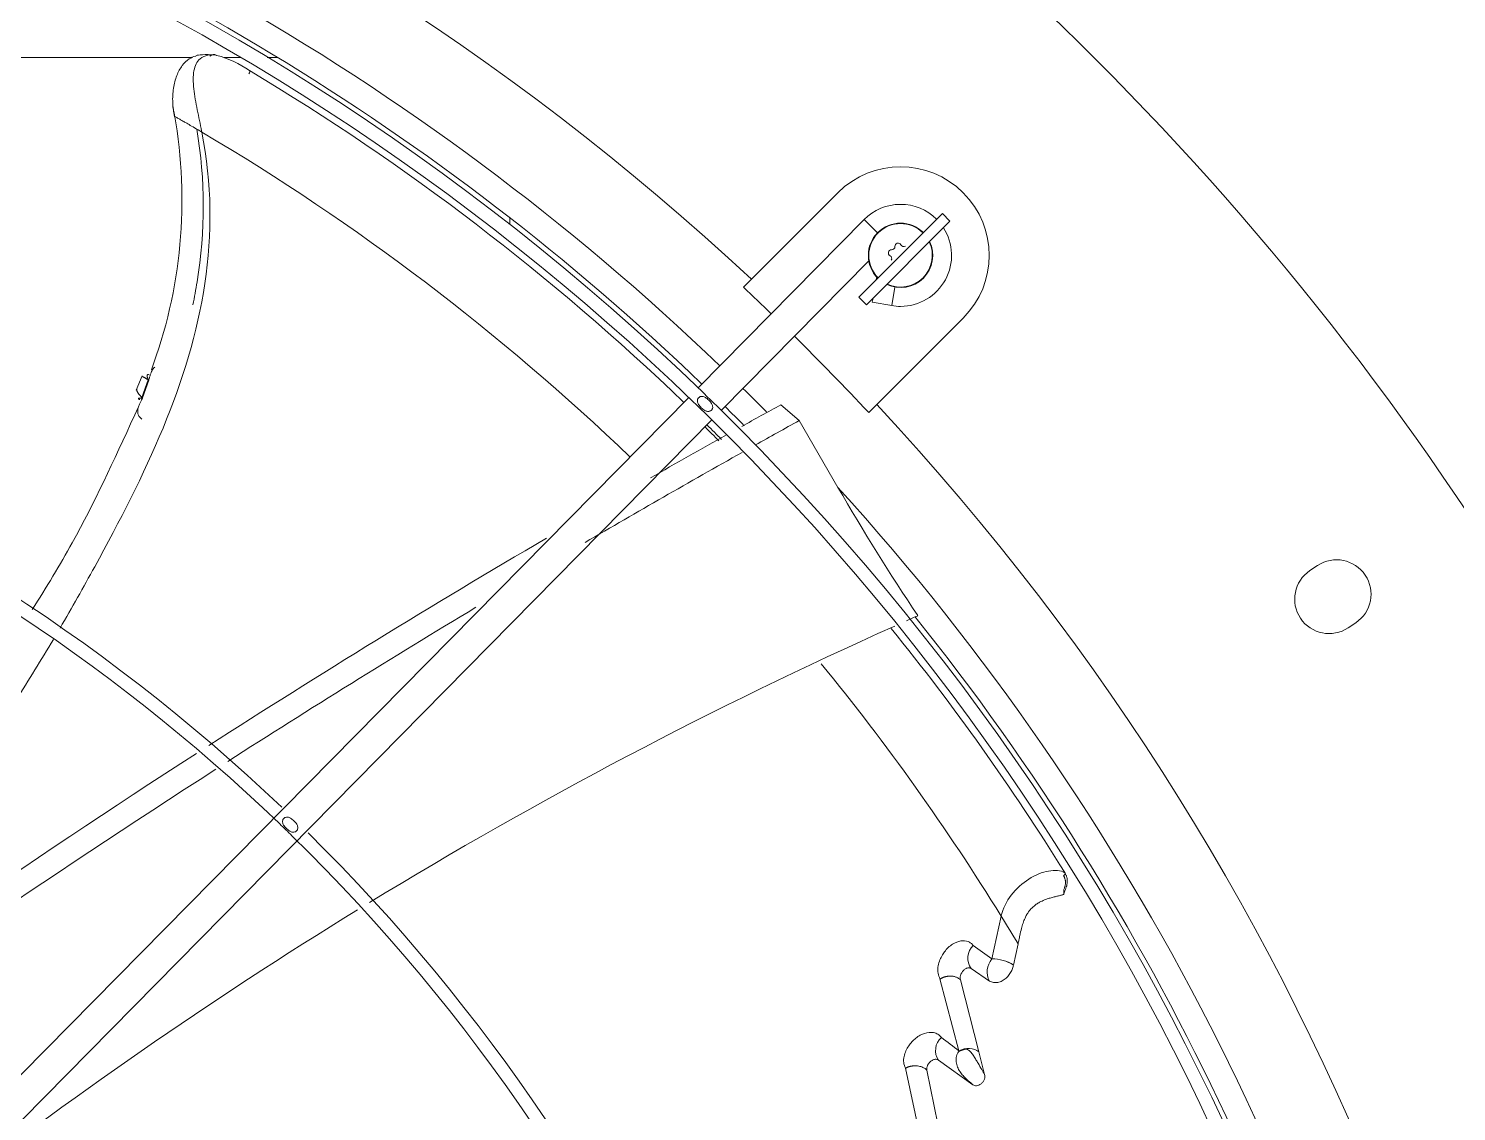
# Model space of a CAD drawing. Header units: millimetres. Extents: x 113490 to 142599, y -20467 to 115.
# Drawn here: x 125532.5 to 125798.3, y -10094.8 to -9893.2 of the extents above; entities that cross this region are included whole.
import ezdxf

# ---------------------------------------------------------------- set-up
doc = ezdxf.new("R2010")
doc.units = ezdxf.units.MM
doc.layers.add('DV3_0', color=7, linetype='Continuous')

msp = doc.modelspace()

# ---------------------------------------------------------------- linework, layer by layer
at = {"layer": 'DV3_0', "color": 7, "linetype": 'Continuous', "lineweight": 15}
for p, q in [((125460.62, -9898.59), (125563, -9898.59)), ((125568.81, -9898.59), (125572, -9898.59)), ((125576.87, -9898.59), (125578.8, -9898.59)), ((125683.12, -9923.77), (125667.01, -9939.88)), ((125687.01, -9943.22), (125702.57, -9927.66)), ((125703.98, -9929.07), (125702.57, -9927.66)), ((125622.05, -9928.44), (125622.05, -9929.71)), ((125688.03, -9928.77), (125657.11, -9960.12)), ((125703.98, -9929.07), (125688.43, -9944.63)), ((125661.41, -9964.3), (125688.88, -9936.45)), ((125667.01, -9939.88), (125665.52, -9941.37)), ((125690.35, -9939.47), (125690.27, -9939.96)), ((125687.01, -9943.22), (125688.43, -9944.63)), ((125689.66, -9943.4), (125689.53, -9944.16)), ((125689.53, -9944.16), (125693.14, -9944.79)), ((125690.35, -9963.22), (125706.46, -9947.1)), ((125555.72, -9955.61), (125555.33, -9956.77)), ((125553.61, -9957.85), (125552.51, -9960.51)), ((125553.66, -9961.97), (125554.84, -9958.65)), ((125554.84, -9958.65), (125554.72, -9958.59)), ((125655.36, -9961.9), (125502.62, -10116.79)), ((125552.89, -9963.75), (125552.21, -9965.14)), ((125675.92, -9966.2), (125672.52, -9963.24)), ((125688.86, -9964.71), (125690.35, -9963.22)), ((125506.94, -10120.95), (125659.66, -9966.08)), ((125683.14, -9978.64), (125675.92, -9966.2)), ((125772.42, -9993.19), (125771, -9994.13)), ((125778.11, -10004.78), (125779.53, -10003.83)), ((125725.14, -10054.41), (125725.13, -10054.42)), ((125713.53, -10058.47), (125711.79, -10066.41)), ((125716.66, -10063.62), (125715.81, -10067.56)), ((125711.34, -10070.56), (125707.94, -10068.2)), ((125702.13, -10070.15), (125705.65, -10083.53)), ((125705.92, -10070.31), (125709.33, -10083.74)), ((125705.65, -10083.53), (125705.56, -10083.73)), ((125709.33, -10083.74), (125710.44, -10087.93)), ((125695.68, -10086.76), (125698.32, -10098.95)), ((125699.69, -10087.13), (125702.98, -10103.37)), ((125708.26, -10089.84), (125701.86, -10085.25))]:
    msp.add_line(p, q, dxfattribs=at)
at = {"layer": 'DV3_0', "color": 7, "linetype": 'Continuous', "lineweight": 20}
for p, q in [((125690.52, -9931.22), (125688.03, -9928.77)), ((125693.75, -9941.35), (125693.14, -9944.79)), ((125553.53, -9961.91), (125554.72, -9958.59))]:
    msp.add_line(p, q, dxfattribs=at)
at = {"layer": 'DV3_0', "color": 7, "linetype": 'Continuous', "lineweight": 15}
for centre, radius, start, end in [((125341.24, -10288.99), 551.5, 15.4775, 74.5225), ((125341.24, -10288.99), 477.5, 46.9802, 133.0198), ((125341.24, -10288.99), 456, 45.9967, 135.345), ((125341.24, -10288.99), 453.5, 45.9921, 90), ((125341.24, -10288.99), 457, 46.1533, 71.5308), ((125566.63, -9901.9), 3.79, 77.061, 126.3859), ((125566.93, -9899.05), 1.01, 56.9571, 135.7951), ((125567.52, -9897.99), 0.229, 257.3221, 265.2989), ((125562.39, -9917.18), 19.65, 55.265, 74.9071), ((125340.95, -10289.29), 452.62, 46.1596, 59.0713), ((125471.13, -9925.17), 89.89, 340.2075, 11.1643), ((125480.18, -9926.37), 84.81, 350.506, 9.7892), ((125436.86, -9937.49), 130.27, 11.0605, 11.1618), ((125694.79, -9935.44), 16.5, 315, 135), ((125694.79, -9935.44), 9.5, 45, 135.4011), ((125694.79, -9935.44), 6, 45, 225), ((125694.79, -9935.44), 5.91, 45, 225), ((125694.79, -9935.44), 9.5, 270, 32.8243), ((125694.79, -9935.44), 6, 244.4712, 25.5288), ((125694.79, -9935.44), 5.91, 244.7712, 25.2288), ((125694.34, -9933.77), 0.6, 28.8618, 181.1382), ((125695.39, -9933.19), 0.6, 208.8788, 301.1212), ((125693.12, -9934.99), 0.6, 88.8617, 241.1383), ((125692.54, -9936.04), 0.6, 328.8788, 61.1212), ((125693.14, -9933.79), 0.6, 268.8788, 1.1212), ((125466.08, -9924.56), 99.02, 348.2937, 350.8181), ((125341.24, -10288.99), 475.39, 46.1242, 46.989), ((125341.24, -10288.99), 346, 46.4603, 135.3186), ((125341.24, -10288.99), 343.5, 46.1768, 90), ((125694.79, -9935.44), 9.5, 260, 270), ((125341.24, -10288.99), 475.39, 43.011, 45.4011), ((125557.69, -9952.24), 10.53, 246.7388, 247.5077), ((125341.24, -10288.99), 453.5, 45.5613, 45.9921), ((125341.24, -10288.99), 456, 45.5718, 45.9967), ((125341.24, -10288.99), 453.5, 315.9918, 45.5613), ((125341.24, -10288.99), 456, 45.5635, 45.5718), ((125341.24, -10288.99), 456, 316.0129, 45.5635), ((125341.24, -10288.99), 457, 44.7675, 45.4011), ((126560.82, -11575.64), 1840.9, 118.85102, 119.11114), ((125341.24, -10288.99), 477.5, 316.9802, 43.0198), ((125341.41, -10289.07), 451.61, 44.9578, 45.422), ((125340.95, -10289.29), 452.62, 44.9163, 45.3982), ((126606.63, -11647.12), 1921.39, 118.97291, 119.25077), ((126560.82, -11575.64), 1840.9, 119.21123, 119.71692), ((126606.63, -11647.12), 1921.39, 119.33543, 120.34114), ((126036.13, -9775.16), 407.44, 209.9611, 213.9179), ((126560.82, -11575.64), 1840.9, 120.41446, 122.71107), ((125774.56, -9999.45), 6.4, 123.75, 303.75), ((125775.97, -9998.51), 6.4, 303.75, 123.75), ((126606.63, -11647.12), 1921.39, 121.04565, 122.66649), ((126050.25, -10800.46), 872.22, 113.81734, 113.97137), ((125341.24, -10288.99), 457, 12.0648, 38.7918), ((126050.25, -10800.46), 872.22, 114.12782, 121.39321), ((125340.95, -10289.29), 452.62, 31.8629, 38.9292), ((126560.82, -11575.64), 1840.9, 122.79433, 126.30553), ((126606.63, -11647.12), 1921.39, 122.74609, 126.08801), ((125341.24, -10288.99), 343.5, 46.146, 46.1768), ((125341.24, -10288.99), 343.5, 45.622, 46.146), ((125341.24, -10288.99), 343.5, 315.6512, 45.622), ((125341.24, -10288.99), 346, 316.5062, 45.3204), ((126050.25, -10800.46), 872.22, 121.56134, 127.88902), ((125435.66, -10231.12), 327.14, 30.7976, 31.8538), ((125710.69, -10066.25), 3.37, 135.5263, 215.3895), ((125603.75, -10213.08), 182.17, 53.6224, 54.9817), ((125714.72, -10068.83), 3.8, 140.4176, 207.0601), ((125711.88, -10073.73), 7.32, 57.4467, 90.6656), ((125711.95, -10073.46), 7.05, 56.8109, 91.3014), ((125704.46, -10083.45), 3.16, 130.9121, 214.6491), ((125602.31, -10216.54), 168.44, 52.1547, 53.5467), ((125707.86, -10085.22), 2.74, 147.2142, 153.9637), ((125707.49, -10086.99), 3.78, 95.905, 120.715), ((125706.36, -10085.04), 1.96, 57.2613, 67.8559)]:
    msp.add_arc(centre, radius, start, end, dxfattribs=at)
at = {"layer": 'DV3_0', "color": 7, "linetype": 'Continuous', "lineweight": 20}
for centre, radius, start, end in [((125341.24, -10288.99), 461.75, 46.1456, 74.9574), ((125343.26, -10287.1), 435.17, 46.1979, 59.4106), ((125341.24, -10288.99), 461.75, 44.6314, 45.4011), ((125341.24, -10288.99), 461.75, 11.9044, 42.2304), ((125343.26, -10287.1), 435.17, 31.6947, 39.3007)]:
    msp.add_arc(centre, radius, start, end, dxfattribs=at)
at = {"layer": 'DV3_0', "color": 7, "linetype": 'Continuous', "lineweight": 15}
for points, knots in [([(125563.58, -9898.33), (125563.12, -9898.49), (125562.22, -9898.84), (125560.98, -9900.07), (125559.98, -9901.93), (125559.35, -9904.28), (125559.21, -9906.98), (125559.46, -9908.65), (125559.62, -9909.62)], [0, 0, 0, 0, 0.123231, 0.287955, 0.462255, 0.642912, 0.824473, 1, 1, 1, 1]), ([(125564.38, -9898.85), (125563.78, -9899.36), (125563.42, -9900.13), (125563.07, -9902.04), (125563.09, -9903.19), (125563.36, -9905.68), (125563.6, -9907.02), (125564.13, -9909.69), (125564.42, -9911.03), (125564.67, -9912.27)], [0, 0, 0, 0, 0.25, 0.25, 0.5, 0.5, 0.75, 0.75, 1, 1, 1, 1]), ([(125559.6, -9909.54), (125559.61, -9909.54), (125559.69, -9909.58), (125559.92, -9909.72), (125560.36, -9909.97), (125560.84, -9910.24), (125561.49, -9910.61), (125562.29, -9911.08), (125563.32, -9911.68), (125564.21, -9912.2), (125564.71, -9912.5)], [0.4374994, 0.4374994, 0.4374994, 0.4374994, 0.4998211, 0.6248763, 0.6874038, 0.7499314, 0.812459, 0.8749866, 0.9375141, 0.9999951, 0.9999951, 0.9999951, 0.9999951]), ([(125538.32, -10004.81), (125540.52, -10001.04), (125542.66, -9997.24), (125549.4, -9984.96), (125553.86, -9976.36), (125561.11, -9958.8), (125563.9, -9949.83), (125566.64, -9931.5), (125566.62, -9922.13), (125564.71, -9912.5)], [0.5681808, 0.5681808, 0.5681808, 0.5681808, 0.625, 0.625, 0.75, 0.75, 0.875, 0.875, 1, 1, 1, 1]), ([(125690.56, -9939.66), (125690.55, -9939.68), (125690.5, -9939.73), (125690.4, -9939.83), (125690.31, -9939.92), (125690.27, -9939.96)], [0.93699996, 0.93699996, 0.93699996, 0.93699996, 0.94570082, 0.97250001, 1, 1, 1, 1]), ([(125554.84, -9958.65), (125554.86, -9958.58), (125554.92, -9958.41), (125555.02, -9958.04), (125555.15, -9957.58), (125555.39, -9956.97), (125555.65, -9956.53), (125555.89, -9956.32), (125555.94, -9956.28)], [0, 0, 0, 0, 0.0429002, 0.1091943, 0.2347989, 0.3498566, 0.5249439, 0.5623532, 0.5623532, 0.5623532, 0.5623532]), ([(125554.72, -9958.59), (125554.67, -9958.56), (125554.57, -9958.5), (125554.44, -9958.43), (125554.31, -9958.35), (125554.2, -9958.29), (125554.09, -9958.23), (125553.99, -9958.18), (125553.91, -9958.13), (125553.83, -9958.09), (125553.76, -9958.06), (125553.7, -9958.04), (125553.65, -9958.02), (125553.62, -9958), (125553.59, -9957.99), (125553.57, -9957.99), (125553.56, -9958), (125553.56, -9958), (125553.56, -9958)], [0, 0, 0, 0, 0.0311137, 0.0619047, 0.0923728, 0.1225191, 0.1523454, 0.1818546, 0.2110506, 0.2399387, 0.268525, 0.2968177, 0.3248276, 0.3525658, 0.3800436, 0.4072714, 0.4342595, 0.4395457, 0.4395457, 0.4395457, 0.4395457]), ([(125554.72, -9958.59), (125554.72, -9958.57), (125554.72, -9958.53), (125554.7, -9958.48), (125554.68, -9958.41), (125554.65, -9958.33), (125554.6, -9958.23), (125554.54, -9958.07), (125554.5, -9957.91), (125554.51, -9957.72), (125554.63, -9957.58), (125554.82, -9957.66), (125554.91, -9957.7)], [0, 0, 0, 0, 0.012084, 0.035764, 0.071851, 0.12021, 0.179925, 0.272988, 0.439319, 0.559714, 0.789237, 1, 1, 1, 1]), ([(125553.53, -9961.91), (125553.49, -9961.86), (125553.4, -9961.76), (125553.28, -9961.61), (125553.16, -9961.47), (125553.05, -9961.33), (125552.95, -9961.19), (125552.86, -9961.06), (125552.78, -9960.94), (125552.71, -9960.82), (125552.66, -9960.71), (125552.62, -9960.6), (125552.59, -9960.51), (125552.58, -9960.42), (125552.58, -9960.34), (125552.61, -9960.27), (125552.63, -9960.23), (125552.65, -9960.22)], [0, 0, 0, 0, 0.0311661, 0.0627807, 0.0948218, 0.1272711, 0.1601151, 0.1933452, 0.2269583, 0.2609572, 0.2953511, 0.3301562, 0.3653956, 0.4011001, 0.4373078, 0.4740646, 0.5114239, 0.5114239, 0.5114239, 0.5114239]), ([(125553.56, -9965.92), (125553.51, -9965.89), (125553.43, -9965.83), (125553.32, -9965.73), (125553.23, -9965.64), (125553.14, -9965.55), (125553.07, -9965.45), (125552.96, -9965.3), (125552.85, -9965.07), (125552.77, -9964.72), (125552.78, -9964.29), (125552.88, -9963.75), (125553.05, -9963.28), (125553.22, -9962.91), (125553.35, -9962.65), (125553.46, -9962.44), (125553.53, -9962.28), (125553.57, -9962.2), (125553.6, -9962.12), (125553.64, -9962.04), (125553.66, -9961.99), (125553.66, -9961.97)], [0, 0, 0, 0, 0.034241, 0.066465, 0.096696, 0.125001, 0.151472, 0.176226, 0.25207, 0.325623, 0.425466, 0.55097, 0.706068, 0.768852, 0.834053, 0.905379, 0.925458, 0.944909, 0.964128, 0.982722, 1, 1, 1, 1]), ([(125553.19, -9962.27), (125553.13, -9962.26), (125553.02, -9962.23), (125552.89, -9962.15), (125552.88, -9962.08), (125552.99, -9962.04), (125553.14, -9962.03), (125553.31, -9962.03), (125553.43, -9962.02), (125553.51, -9961.98), (125553.53, -9961.93), (125553.53, -9961.91)], [0, 0, 0, 0, 0.128959, 0.223426, 0.47224, 0.607766, 0.749503, 0.893225, 0.958473, 0.988067, 1, 1, 1, 1]), ([(125659.58, -9964.25), (125659.53, -9964.29), (125659.44, -9964.37), (125659.21, -9964.49), (125658.81, -9964.52), (125658.38, -9964.34), (125657.99, -9964.08), (125657.68, -9963.8), (125657.4, -9963.5), (125657.13, -9963.12), (125656.94, -9962.7), (125656.97, -9962.31), (125657.08, -9962.07), (125657.16, -9961.98), (125657.2, -9961.94)], [0, 0, 0, 0, 0.040419, 0.081737, 0.180004, 0.318741, 0.407079, 0.502384, 0.597672, 0.685216, 0.821732, 0.918627, 0.959704, 1, 1, 1, 1]), ([(125657.2, -9961.94), (125657.25, -9961.9), (125657.34, -9961.82), (125657.58, -9961.7), (125657.98, -9961.66), (125658.41, -9961.84), (125658.79, -9962.11), (125659.1, -9962.38), (125659.38, -9962.68), (125659.66, -9963.06), (125659.84, -9963.48), (125659.81, -9963.87), (125659.7, -9964.11), (125659.62, -9964.2), (125659.58, -9964.25)], [0, 0, 0, 0, 0.040441, 0.08184, 0.180502, 0.319168, 0.407275, 0.502441, 0.597059, 0.684342, 0.821198, 0.918588, 0.959713, 1, 1, 1, 1]), ([(125552.21, -9965.14), (125548.18, -9973.97), (125542.85, -9985.5), (125535.78, -9997.25), (125533.15, -10001.38)], [0, 0, 0, 0, 0.1495548, 0.2319685, 0.2319685, 0.2319685, 0.2319685]), ([(125468.82, -10091.1), (125470.38, -10089.46), (125471.94, -10087.82), (125480.48, -10078.86), (125487.42, -10071.62), (125500.86, -10056.94), (125507.35, -10049.53), (125519.41, -10034.22), (125524.95, -10026.32), (125532.51, -10014.5), (125534.82, -10010.73), (125537.07, -10006.93)], [0.0971663, 0.0971663, 0.0971663, 0.0971663, 0.125, 0.125, 0.25, 0.25, 0.375, 0.375, 0.5, 0.5, 0.557529, 0.557529, 0.557529, 0.557529]), ([(125582.34, -10042.57), (125582.3, -10042.61), (125582.21, -10042.7), (125581.97, -10042.81), (125581.57, -10042.85), (125581.14, -10042.67), (125580.75, -10042.4), (125580.44, -10042.13), (125580.16, -10041.83), (125579.89, -10041.45), (125579.7, -10041.03), (125579.73, -10040.64), (125579.84, -10040.4), (125579.92, -10040.31), (125579.96, -10040.27)], [0, 0, 0, 0, 0.040443, 0.081793, 0.180216, 0.319289, 0.407802, 0.503208, 0.598506, 0.68594, 0.822069, 0.918689, 0.959722, 1, 1, 1, 1]), ([(125579.96, -10040.27), (125580.01, -10040.23), (125580.1, -10040.14), (125580.34, -10040.03), (125580.74, -10039.99), (125581.17, -10040.17), (125581.56, -10040.43), (125581.87, -10040.71), (125582.15, -10041.01), (125582.42, -10041.38), (125582.6, -10041.81), (125582.57, -10042.2), (125582.46, -10042.44), (125582.38, -10042.53), (125582.34, -10042.57)], [0, 0, 0, 0, 0.040471, 0.081926, 0.180876, 0.319892, 0.408079, 0.503208, 0.597701, 0.68481, 0.821378, 0.918632, 0.959731, 1, 1, 1, 1]), ([(125713.53, -10058.47), (125713.82, -10057.05), (125714.5, -10055.71), (125716.32, -10053.35), (125717.46, -10052.33), (125719.88, -10050.79), (125721.16, -10050.26), (125723.52, -10049.84), (125724.59, -10049.94), (125725.37, -10050.36)], [0, 0, 0, 0, 0.25, 0.25, 0.5, 0.5, 0.75, 0.75, 1, 1, 1, 1]), ([(125725.37, -10050.36), (125725.44, -10050.42), (125725.45, -10050.51), (125725.36, -10050.72), (125725.26, -10050.84), (125725.13, -10050.92)], [0, 0, 0, 0, 0.5, 0.5, 1, 1, 1, 1]), ([(125725.37, -10050.36), (125725.4, -10050.43), (125725.48, -10050.56), (125725.57, -10050.76), (125725.66, -10050.96), (125725.73, -10051.18), (125725.78, -10051.39), (125725.81, -10051.61), (125725.82, -10051.83), (125725.82, -10052.14), (125725.78, -10052.54), (125725.65, -10053.02), (125725.49, -10053.49), (125725.31, -10053.95), (125725.19, -10054.26), (125725.13, -10054.42)], [0, 0, 0, 0, 0.053441, 0.106823, 0.159977, 0.212862, 0.265557, 0.318103, 0.370297, 0.421864, 0.536324, 0.651095, 0.76641, 0.882048, 1, 1, 1, 1]), ([(125725.13, -10050.92), (125725.16, -10050.97), (125725.22, -10051.07), (125725.29, -10051.22), (125725.35, -10051.38), (125725.4, -10051.53), (125725.45, -10051.68), (125725.48, -10051.87), (125725.51, -10052.13), (125725.49, -10052.51), (125725.38, -10052.98), (125725.25, -10053.33), (125725.18, -10053.52)], [0, 0, 0, 0, 0.065844, 0.129396, 0.190719, 0.249962, 0.307355, 0.36321, 0.475873, 0.588457, 0.784846, 1, 1, 1, 1]), ([(125716.66, -10063.62), (125716.72, -10063.38), (125716.82, -10062.86), (125717.03, -10061.89), (125717.27, -10060.85), (125717.59, -10059.76), (125717.91, -10058.89), (125718.27, -10058.17), (125718.6, -10057.65), (125719, -10057.15), (125719.48, -10056.68), (125720.07, -10056.22), (125720.78, -10055.79), (125721.53, -10055.45), (125722.19, -10055.22), (125722.65, -10055.07), (125723.02, -10054.97), (125723.38, -10054.88), (125723.72, -10054.8), (125724.04, -10054.72), (125724.35, -10054.64), (125724.64, -10054.57), (125724.9, -10054.49), (125725.05, -10054.44), (125725.13, -10054.42)], [0, 0, 0, 0, 0.040231, 0.086345, 0.160439, 0.21481, 0.272378, 0.313799, 0.35158, 0.380362, 0.430328, 0.47797, 0.529874, 0.605985, 0.666019, 0.700163, 0.735058, 0.770693, 0.807058, 0.844149, 0.881968, 0.92053, 0.959861, 1, 1, 1, 1]), ([(125725.14, -10054.41), (125725.15, -10054.4), (125725.16, -10054.39), (125725.17, -10054.37), (125725.17, -10054.34), (125725.18, -10054.3), (125725.19, -10054.25), (125725.2, -10054.17), (125725.2, -10054.07), (125725.2, -10053.92), (125725.2, -10053.73), (125725.19, -10053.59), (125725.18, -10053.52)], [0, 0, 0, 0, 0.045104, 0.093894, 0.147075, 0.205242, 0.268921, 0.338596, 0.464685, 0.615485, 0.788015, 1, 1, 1, 1]), ([(125708.28, -10063.89), (125708.22, -10063.81), (125708.1, -10063.66), (125707.8, -10063.41), (125707.17, -10063.04), (125705.96, -10062.95), (125704.36, -10063.6), (125703.17, -10064.75), (125702.41, -10065.91), (125701.97, -10066.87), (125701.71, -10067.97), (125701.69, -10069.15), (125701.98, -10069.81), (125702.13, -10070.15)], [0, 0, 0, 0, 0.027264, 0.054523, 0.113506, 0.240954, 0.387043, 0.554418, 0.629062, 0.712518, 0.803043, 0.898853, 1, 1, 1, 1]), ([(125707.94, -10068.2), (125707.91, -10068.19), (125707.86, -10068.16), (125707.78, -10068.12), (125707.7, -10068.09), (125707.57, -10068.07), (125707.41, -10068.06), (125707.2, -10068.1), (125706.98, -10068.19), (125706.67, -10068.37), (125706.39, -10068.64), (125706.16, -10068.98), (125706.04, -10069.23), (125705.95, -10069.47), (125705.9, -10069.7), (125705.88, -10069.91), (125705.88, -10070.12), (125705.91, -10070.24), (125705.92, -10070.31)], [0, 0, 0, 0, 0.029362, 0.058549, 0.087832, 0.117479, 0.179817, 0.243639, 0.313764, 0.385745, 0.542709, 0.6233, 0.703555, 0.766315, 0.828517, 0.887168, 0.943896, 1, 1, 1, 1]), ([(125715.81, -10067.56), (125715.79, -10067.65), (125715.71, -10067.98), (125715.39, -10068.87), (125714.68, -10069.85), (125713.72, -10070.53), (125712.91, -10070.82), (125712.08, -10070.86), (125711.59, -10070.66), (125711.34, -10070.56)], [0, 0, 0, 0, 0.040227, 0.156523, 0.425511, 0.56901, 0.708916, 0.851779, 1, 1, 1, 1]), ([(125702.13, -10070.15), (125702.18, -10070.12), (125702.26, -10070.08), (125702.39, -10070.01), (125702.52, -10069.95), (125702.66, -10069.89), (125702.79, -10069.84), (125702.92, -10069.8), (125703.05, -10069.76), (125703.18, -10069.72), (125703.31, -10069.69), (125703.43, -10069.67), (125703.55, -10069.65), (125703.67, -10069.63), (125703.79, -10069.62), (125703.9, -10069.61), (125704.02, -10069.61), (125704.12, -10069.61), (125704.23, -10069.61), (125704.33, -10069.62), (125704.49, -10069.64), (125704.71, -10069.67), (125704.98, -10069.74), (125705.23, -10069.84), (125705.48, -10069.96), (125705.72, -10070.11), (125705.85, -10070.24), (125705.92, -10070.31)], [0, 0, 0, 0, 0.033962, 0.067022, 0.09926, 0.130745, 0.161535, 0.191676, 0.221209, 0.250165, 0.278572, 0.30645, 0.333819, 0.360694, 0.387087, 0.413011, 0.438473, 0.463484, 0.488049, 0.512176, 0.535866, 0.604535, 0.676059, 0.750915, 0.829536, 0.912374, 1, 1, 1, 1]), ([(125702.39, -10081.06), (125702.29, -10080.94), (125702.1, -10080.7), (125701.74, -10080.44), (125701.35, -10080.25), (125700.94, -10080.13), (125700.52, -10080.09), (125699.69, -10080.11), (125698.38, -10080.54), (125697.11, -10081.56), (125696.27, -10082.61), (125695.74, -10083.53), (125695.4, -10084.59), (125695.3, -10085.74), (125695.55, -10086.42), (125695.68, -10086.76)], [0, 0, 0, 0, 0.044448, 0.08732, 0.128788, 0.169031, 0.208035, 0.245711, 0.394808, 0.553958, 0.628764, 0.712553, 0.803274, 0.899084, 1, 1, 1, 1]), ([(125701.86, -10085.25), (125701.84, -10085.23), (125701.79, -10085.2), (125701.7, -10085.16), (125701.62, -10085.13), (125701.49, -10085.1), (125701.32, -10085.08), (125701.1, -10085.11), (125700.87, -10085.18), (125700.56, -10085.34), (125700.27, -10085.58), (125700.02, -10085.87), (125699.88, -10086.1), (125699.78, -10086.32), (125699.71, -10086.52), (125699.67, -10086.73), (125699.66, -10086.94), (125699.68, -10087.07), (125699.69, -10087.13)], [0, 0, 0, 0, 0.030086, 0.060141, 0.090432, 0.121217, 0.185591, 0.251321, 0.32233, 0.394829, 0.548781, 0.625513, 0.701915, 0.762387, 0.822068, 0.88272, 0.941531, 1, 1, 1, 1]), ([(125705.4, -10084.01), (125705.23, -10084.35), (125705.15, -10084.71), (125705.11, -10085.41), (125705.15, -10085.76), (125705.32, -10086.41), (125705.45, -10086.71), (125705.76, -10087.28), (125705.94, -10087.54), (125706.33, -10088.03), (125706.53, -10088.26), (125706.93, -10088.67), (125707.13, -10088.86), (125707.7, -10089.37), (125708.04, -10089.65), (125708.26, -10089.84)], [0, 0, 0, 0, 0.125, 0.125, 0.25, 0.25, 0.375, 0.375, 0.5, 0.5, 0.625, 0.625, 0.75, 0.75, 1, 1, 1, 1]), ([(125705.65, -10083.53), (125706.23, -10083.2), (125706.96, -10083.03), (125708.31, -10083.11), (125708.93, -10083.35), (125709.33, -10083.74)], [0, 0, 0, 0, 0.5, 0.5, 1, 1, 1, 1]), ([(125710.44, -10087.93), (125710.3, -10087.66), (125710.11, -10087.35), (125709.69, -10086.66), (125709.46, -10086.26), (125709.09, -10085.62), (125708.96, -10085.4), (125708.7, -10084.94), (125708.56, -10084.71), (125708.27, -10084.27), (125708.12, -10084.05), (125707.8, -10083.68), (125707.62, -10083.52), (125707.42, -10083.39)], [0, 0, 0, 0, 0.25, 0.25, 0.5, 0.5, 0.625, 0.625, 0.75, 0.75, 0.875, 0.875, 1, 1, 1, 1]), ([(125695.68, -10086.76), (125695.72, -10086.74), (125695.81, -10086.69), (125695.95, -10086.63), (125696.08, -10086.57), (125696.21, -10086.53), (125696.34, -10086.49), (125696.47, -10086.45), (125696.59, -10086.42), (125696.71, -10086.39), (125696.82, -10086.37), (125696.92, -10086.36), (125697.03, -10086.34), (125697.12, -10086.33), (125697.21, -10086.32), (125697.3, -10086.32), (125697.38, -10086.31), (125697.46, -10086.31), (125697.53, -10086.31), (125697.59, -10086.31), (125697.65, -10086.32), (125697.85, -10086.32), (125698.16, -10086.36), (125698.57, -10086.46), (125698.92, -10086.59), (125699.22, -10086.75), (125699.48, -10086.93), (125699.62, -10087.07), (125699.69, -10087.13)], [0, 0, 0, 0, 0.032977, 0.064623, 0.095011, 0.124194, 0.152217, 0.179111, 0.204897, 0.229593, 0.25321, 0.275753, 0.297227, 0.317632, 0.336967, 0.355229, 0.372416, 0.388523, 0.403544, 0.417476, 0.430311, 0.442045, 0.545349, 0.644314, 0.739144, 0.829909, 0.916758, 1, 1, 1, 1]), ([(125708.26, -10089.84), (125708.43, -10089.97), (125708.67, -10090.03), (125709.2, -10089.99), (125709.5, -10089.88), (125709.91, -10089.55), (125710.04, -10089.42), (125710.26, -10089.11), (125710.34, -10088.94), (125710.45, -10088.63), (125710.48, -10088.49), (125710.49, -10088.21), (125710.48, -10088.08), (125710.44, -10087.93)], [0, 0, 0, 0, 0.25, 0.25, 0.5, 0.5, 0.625, 0.625, 0.75, 0.75, 0.875, 0.875, 1, 1, 1, 1])]:
    msp.add_open_spline(points, degree=3, knots=knots, dxfattribs=at)
msp.add_open_spline([(125566.53, -9898.08), (125564.71, -9898.04), (125563.72, -9898.13), (125563.58, -9898.33)], degree=3, dxfattribs=at)
at = {"layer": 'DV3_0', "color": 7, "linetype": 'Continuous', "lineweight": 20}
msp.add_open_spline([(125573.58, -9901.04), (125573.65, -9901.05), (125573.68, -9901.13), (125573.64, -9901.36), (125573.58, -9901.52), (125573.48, -9901.64)], degree=3, knots=[0, 0, 0, 0, 0.5, 0.5, 1, 1, 1, 1], dxfattribs=at)

doc.saveas('drawing.dxf')
